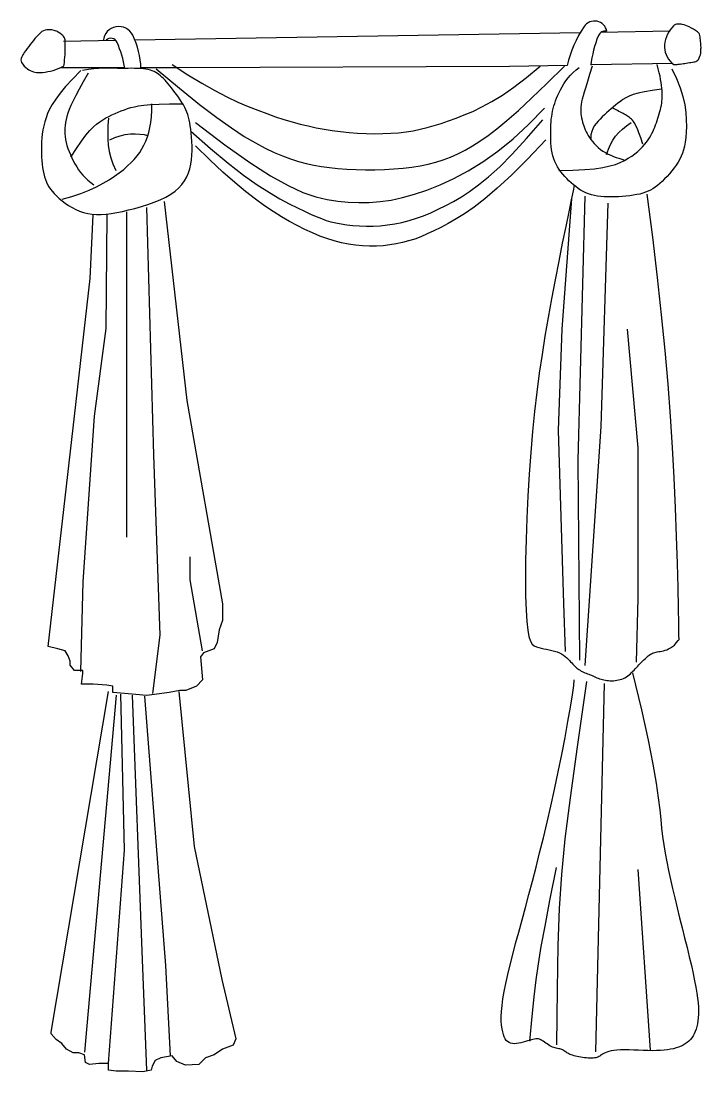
# Model space of a CAD drawing. Header units: inches. Extents: x 3.4 to 45.9, y 7.2 to 32.
# Drawn here: x 31.268 to 32.355, y 28.62 to 30.299 of the extents above; entities that cross this region are included whole.
import ezdxf

# ---------------------------------------------------------------- set-up
doc = ezdxf.new("R2010")
doc.units = ezdxf.units.IN
doc.header["$MEASUREMENT"] = 0
doc.layers.add('02', color=2, linetype='Continuous')
doc.layers.add('4', color=4, linetype='Continuous')

msp = doc.modelspace()

# ---------------------------------------------------------------- linework, layer by layer
at = {"layer": '02'}
for p, q in [((31.5094, 30.2293), (31.5343, 30.2132)), ((32.2866, 30.2226), (32.285, 30.2293)), ((31.3752, 30.2154), (31.3672, 30.2017)), ((31.3844, 30.2225), (31.3757, 30.2215)), ((31.3921, 30.2231), (31.3844, 30.2225)), ((31.399, 30.2235), (31.3921, 30.2231)), ((31.4053, 30.2236), (31.399, 30.2235)), ((31.4111, 30.2235), (31.4053, 30.2236)), ((31.4167, 30.2234), (31.4111, 30.2235)), ((31.4222, 30.2233), (31.4167, 30.2234)), ((31.4278, 30.2233), (31.4222, 30.2233)), ((31.4333, 30.2233), (31.4278, 30.2233)), ((31.4388, 30.2233), (31.4333, 30.2233)), ((31.4442, 30.2234), (31.4388, 30.2233)), ((31.4494, 30.2233), (31.4442, 30.2234)), ((31.4544, 30.2233), (31.4494, 30.2233)), ((31.4591, 30.2231), (31.4544, 30.2233)), ((31.4635, 30.2227), (31.4591, 30.2231)), ((31.4675, 30.2222), (31.4635, 30.2227)), ((31.4712, 30.2215), (31.4675, 30.2222)), ((31.4745, 30.2206), (31.4712, 30.2215)), ((31.4776, 30.2195), (31.4745, 30.2206)), ((31.4805, 30.2183), (31.4776, 30.2195)), ((31.4832, 30.2168), (31.4805, 30.2183)), ((31.4857, 30.2152), (31.4832, 30.2168)), ((31.484, 30.2223), (31.5211, 30.1914)), ((31.4882, 30.2134), (31.4857, 30.2152)), ((31.4907, 30.2115), (31.4882, 30.2134)), ((31.5343, 30.2132), (31.557, 30.1994)), ((32.0758, 30.2086), (32.0975, 30.2269)), ((32.1085, 30.199), (32.1368, 30.2269)), ((32.1424, 30.2081), (32.1462, 30.2126)), ((32.1462, 30.2126), (32.1504, 30.2169)), ((32.1504, 30.2169), (32.155, 30.221)), ((32.155, 30.221), (32.16, 30.2246)), ((32.1768, 30.2134), (32.1734, 30.2022)), ((32.1808, 30.2269), (32.1768, 30.2134)), ((32.2881, 30.2164), (32.2866, 30.2226)), ((32.2893, 30.2107), (32.2881, 30.2164)), ((31.3672, 30.2017), (31.3606, 30.1899)), ((31.4931, 30.2093), (31.4907, 30.2115)), ((31.4955, 30.207), (31.4931, 30.2093)), ((31.498, 30.2044), (31.4955, 30.207)), ((31.5004, 30.2017), (31.498, 30.2044)), ((31.503, 30.1988), (31.5004, 30.2017)), ((31.5056, 30.1956), (31.503, 30.1988)), ((31.5083, 30.1922), (31.5056, 30.1956)), ((31.557, 30.1994), (31.5778, 30.1877)), ((32.0558, 30.1933), (32.0758, 30.2086)), ((32.0841, 30.1755), (32.1085, 30.199)), ((32.1329, 30.1938), (32.1357, 30.1986)), ((32.1357, 30.1986), (32.1389, 30.2034)), ((32.1389, 30.2034), (32.1424, 30.2081)), ((32.1734, 30.2022), (32.1705, 30.193)), ((32.2903, 30.2054), (32.2893, 30.2107)), ((32.2912, 30.2005), (32.2903, 30.2054)), ((32.2918, 30.196), (32.2912, 30.2005)), ((32.2924, 30.1918), (32.2918, 30.196)), ((31.3553, 30.1798), (31.3509, 30.1712)), ((31.3606, 30.1899), (31.3553, 30.1798)), ((31.5111, 30.1887), (31.5083, 30.1922)), ((31.5139, 30.1849), (31.5111, 30.1887)), ((31.5168, 30.181), (31.5139, 30.1849)), ((31.5196, 30.1771), (31.5168, 30.181)), ((31.5211, 30.1914), (31.5532, 30.1657)), ((31.5778, 30.1877), (31.5969, 30.1778)), ((32.0204, 30.1701), (32.0374, 30.1806)), ((32.0374, 30.1806), (32.0558, 30.1933)), ((32.124, 30.1758), (32.1258, 30.1802)), ((32.1258, 30.1802), (32.1279, 30.1846)), ((32.1279, 30.1846), (32.1303, 30.1892)), ((32.1303, 30.1892), (32.1329, 30.1938)), ((32.1663, 30.1792), (32.1649, 30.1741)), ((32.1682, 30.1854), (32.1663, 30.1792)), ((32.1705, 30.193), (32.1682, 30.1854)), ((32.2398, 30.1789), (32.2345, 30.1763)), ((32.2464, 30.1814), (32.2398, 30.1789)), ((32.2545, 30.1838), (32.2464, 30.1814)), ((32.2645, 30.186), (32.2545, 30.1838)), ((32.2769, 30.1881), (32.2645, 30.186)), ((32.2919, 30.1899), (32.2769, 30.1881)), ((32.2927, 30.1878), (32.2924, 30.1918)), ((32.2929, 30.1841), (32.2927, 30.1878)), ((32.293, 30.1806), (32.2929, 30.1841)), ((32.293, 30.1772), (32.293, 30.1806)), ((31.3475, 30.1637), (31.3449, 30.1573)), ((31.3509, 30.1712), (31.3475, 30.1637)), ((31.4432, 30.1605), (31.449, 30.162)), ((31.449, 30.162), (31.4558, 30.1633)), ((31.4558, 30.1633), (31.4643, 30.1645)), ((31.4643, 30.1645), (31.475, 30.1655)), ((31.475, 30.1655), (31.4885, 30.1662)), ((31.4768, 30.156), (31.477, 30.1668)), ((31.4885, 30.1662), (31.5051, 30.1666)), ((31.5051, 30.1666), (31.5256, 30.1668)), ((31.5223, 30.173), (31.5196, 30.1771)), ((31.5249, 30.169), (31.5223, 30.173)), ((31.5273, 30.165), (31.5249, 30.169)), ((31.5295, 30.161), (31.5273, 30.165)), ((31.5532, 30.1657), (31.5807, 30.1448)), ((31.5969, 30.1778), (31.6145, 30.1695)), ((31.6145, 30.1695), (31.6309, 30.1624)), ((31.6309, 30.1624), (31.6462, 30.1563)), ((31.99, 30.1546), (32.0046, 30.1616)), ((32.0046, 30.1616), (32.0204, 30.1701)), ((32.0629, 30.1559), (32.0841, 30.1755)), ((32.1185, 30.159), (32.1196, 30.1632)), ((32.1196, 30.1632), (32.1209, 30.1674)), ((32.1209, 30.1674), (32.1223, 30.1716)), ((32.1223, 30.1716), (32.124, 30.1758)), ((32.1626, 30.1618), (32.1625, 30.158)), ((32.1631, 30.1656), (32.1626, 30.1618)), ((32.1638, 30.1696), (32.1631, 30.1656)), ((32.1649, 30.1741), (32.1638, 30.1696)), ((32.2147, 30.1617), (32.2111, 30.1585)), ((32.2183, 30.1647), (32.2147, 30.1617)), ((32.2221, 30.1677), (32.2183, 30.1647)), ((32.226, 30.1706), (32.2221, 30.1677)), ((32.23, 30.1735), (32.226, 30.1706)), ((32.2345, 30.1763), (32.23, 30.1735)), ((32.2908, 30.161), (32.2915, 30.1643)), ((32.2915, 30.1643), (32.292, 30.1675)), ((32.292, 30.1675), (32.2924, 30.1707)), ((32.2924, 30.1707), (32.2928, 30.1739)), ((32.2928, 30.1739), (32.293, 30.1772)), ((31.3412, 30.1463), (31.3399, 30.1414)), ((31.3428, 30.1516), (31.3412, 30.1463)), ((31.3449, 30.1573), (31.3428, 30.1516)), ((31.4034, 30.144), (31.4082, 30.1466)), ((31.4082, 30.1466), (31.4131, 30.1491)), ((31.4131, 30.1491), (31.4181, 30.1513)), ((31.4181, 30.1513), (31.423, 30.1534)), ((31.423, 30.1534), (31.428, 30.1553)), ((31.428, 30.1553), (31.433, 30.1572)), ((31.433, 30.1572), (31.438, 30.1589)), ((31.438, 30.1589), (31.4432, 30.1605)), ((31.4751, 30.137), (31.4762, 30.1461)), ((31.4762, 30.1461), (31.4768, 30.156)), ((31.5314, 30.1571), (31.5295, 30.161)), ((31.533, 30.1533), (31.5314, 30.1571)), ((31.5344, 30.1494), (31.533, 30.1533)), ((31.5356, 30.1453), (31.5344, 30.1494)), ((31.5367, 30.141), (31.5356, 30.1453)), ((31.5807, 30.1448), (31.6043, 30.128)), ((31.6462, 30.1563), (31.6607, 30.151)), ((31.6607, 30.151), (31.6746, 30.1461)), ((31.6746, 30.1461), (31.688, 30.1418)), ((31.9634, 30.1438), (31.9763, 30.1488)), ((31.9763, 30.1488), (31.99, 30.1546)), ((32.0446, 30.1398), (32.0629, 30.1559)), ((32.0793, 30.1338), (32.1044, 30.1598)), ((32.1155, 30.142), (32.1161, 30.1464)), ((32.1161, 30.1464), (32.1167, 30.1506)), ((32.1167, 30.1506), (32.1175, 30.1548)), ((32.1175, 30.1548), (32.1185, 30.159)), ((32.1625, 30.158), (32.1625, 30.1544)), ((32.1625, 30.1544), (32.1628, 30.1508)), ((32.1628, 30.1508), (32.1632, 30.1474)), ((32.1632, 30.1474), (32.1638, 30.144)), ((32.197, 30.1456), (32.1936, 30.1422)), ((32.2005, 30.1489), (32.197, 30.1456)), ((32.204, 30.1521), (32.2005, 30.1489)), ((32.2075, 30.1554), (32.204, 30.1521)), ((32.2111, 30.1585), (32.2075, 30.1554)), ((32.2151, 30.1589), (32.2132, 30.1598)), ((32.2171, 30.1579), (32.2151, 30.1589)), ((32.2192, 30.1568), (32.2171, 30.1579)), ((32.2214, 30.1557), (32.2192, 30.1568)), ((32.2237, 30.1546), (32.2214, 30.1557)), ((32.2259, 30.1534), (32.2237, 30.1546)), ((32.2281, 30.1523), (32.2259, 30.1534)), ((32.2302, 30.1512), (32.2281, 30.1523)), ((32.2322, 30.1501), (32.2302, 30.1512)), ((32.234, 30.1491), (32.2322, 30.1501)), ((32.2357, 30.148), (32.234, 30.1491)), ((32.2374, 30.147), (32.2357, 30.148)), ((32.239, 30.1459), (32.2374, 30.147)), ((32.2406, 30.1447), (32.239, 30.1459)), ((32.286, 30.1435), (32.2871, 30.1471)), ((32.2871, 30.1471), (32.2882, 30.1506)), ((32.2882, 30.1506), (32.2891, 30.1542)), ((32.2891, 30.1542), (32.29, 30.1576)), ((32.29, 30.1576), (32.2908, 30.161)), ((31.3382, 30.1321), (31.3377, 30.1276)), ((31.3389, 30.1367), (31.3382, 30.1321)), ((31.3399, 30.1414), (31.3389, 30.1367)), ((31.3776, 30.1238), (31.3834, 30.1297)), ((31.3834, 30.1297), (31.3886, 30.1343)), ((31.3886, 30.1343), (31.3936, 30.138)), ((31.3936, 30.138), (31.3985, 30.1411)), ((31.3985, 30.1411), (31.4034, 30.144)), ((31.4068, 30.1319), (31.4064, 30.1209)), ((31.4076, 30.1436), (31.4068, 30.1319)), ((31.4719, 30.1208), (31.4737, 30.1286)), ((31.4737, 30.1286), (31.4751, 30.137)), ((31.5376, 30.1364), (31.5367, 30.141)), ((31.5384, 30.1314), (31.5376, 30.1364)), ((31.5391, 30.1259), (31.5384, 30.1314)), ((31.5465, 30.1367), (31.5936, 30.101)), ((31.6043, 30.128), (31.6247, 30.1146)), ((31.688, 30.1418), (31.7011, 30.1378)), ((31.7011, 30.1378), (31.714, 30.1343)), ((31.714, 30.1343), (31.7267, 30.1312)), ((31.7267, 30.1312), (31.7394, 30.1284)), ((31.7394, 30.1284), (31.7522, 30.126)), ((31.9059, 30.1259), (31.917, 30.1286)), ((31.917, 30.1286), (31.9281, 30.1318)), ((31.9281, 30.1318), (31.9395, 30.1353)), ((31.9395, 30.1353), (31.9512, 30.1394)), ((31.9512, 30.1394), (31.9634, 30.1438)), ((32.0286, 30.1266), (32.0446, 30.1398)), ((32.0544, 30.1109), (32.0793, 30.1338)), ((32.076, 30.1112), (32.1021, 30.1413)), ((32.1151, 30.1376), (32.1155, 30.142)), ((32.1638, 30.144), (32.1646, 30.1407)), ((32.1646, 30.1407), (32.1654, 30.1375)), ((32.1654, 30.1375), (32.1663, 30.1343)), ((32.1663, 30.1343), (32.1673, 30.1312)), ((32.1673, 30.1312), (32.1684, 30.1282)), ((32.1684, 30.1282), (32.1697, 30.1251)), ((32.1843, 30.1312), (32.1819, 30.1269)), ((32.1871, 30.1351), (32.1843, 30.1312)), ((32.1902, 30.1387), (32.1871, 30.1351)), ((32.1936, 30.1422), (32.1902, 30.1387)), ((32.2294, 30.1261), (32.2359, 30.1315)), ((32.2359, 30.1315), (32.2433, 30.1367)), ((32.2421, 30.1434), (32.2406, 30.1447)), ((32.2437, 30.1419), (32.2421, 30.1434)), ((32.2453, 30.1403), (32.2437, 30.1419)), ((32.247, 30.1382), (32.2453, 30.1403)), ((32.2489, 30.1354), (32.247, 30.1382)), ((32.2509, 30.1317), (32.2489, 30.1354)), ((32.2532, 30.1268), (32.2509, 30.1317)), ((32.2796, 30.126), (32.281, 30.1294)), ((32.281, 30.1294), (32.2823, 30.1328)), ((32.2823, 30.1328), (32.2836, 30.1364)), ((32.2836, 30.1364), (32.2848, 30.1399)), ((32.2848, 30.1399), (32.286, 30.1435)), ((31.3377, 30.1276), (31.3376, 30.1232)), ((31.3376, 30.1232), (31.3377, 30.1187)), ((31.3377, 30.1187), (31.3382, 30.1143)), ((31.3382, 30.1143), (31.3389, 30.1097)), ((31.3643, 30.107), (31.3713, 30.1164)), ((31.3713, 30.1164), (31.3776, 30.1238)), ((31.4064, 30.1209), (31.4065, 30.1104)), ((31.4099, 30.1089), (31.4179, 30.1127)), ((31.4179, 30.1127), (31.4261, 30.1156)), ((31.4261, 30.1156), (31.4344, 30.1174)), ((31.4344, 30.1174), (31.4426, 30.1185)), ((31.4426, 30.1185), (31.4504, 30.1188)), ((31.4504, 30.1188), (31.4577, 30.1184)), ((31.4577, 30.1184), (31.4644, 30.1174)), ((31.4644, 30.1174), (31.4701, 30.1159)), ((31.4672, 30.107), (31.4697, 30.1137)), ((31.4697, 30.1137), (31.4719, 30.1208)), ((31.5398, 30.1198), (31.5391, 30.1259)), ((31.5395, 30.1228), (31.5708, 30.095)), ((31.5404, 30.1133), (31.5398, 30.1198)), ((31.5409, 30.1064), (31.5404, 30.1133)), ((31.6247, 30.1146), (31.6424, 30.1041)), ((31.7522, 30.126), (31.7653, 30.124)), ((31.7653, 30.124), (31.7786, 30.1223)), ((31.7786, 30.1223), (31.7921, 30.1209)), ((31.7921, 30.1209), (31.8057, 30.1199)), ((31.8057, 30.1199), (31.8193, 30.1192)), ((31.8193, 30.1192), (31.8328, 30.1189)), ((31.8328, 30.1189), (31.846, 30.119)), ((31.846, 30.119), (31.8589, 30.1196)), ((31.8589, 30.1196), (31.8714, 30.1205)), ((31.8714, 30.1205), (31.8833, 30.1219)), ((31.8833, 30.1219), (31.8947, 30.1237)), ((31.8947, 30.1237), (31.9059, 30.1259)), ((32.0015, 30.1069), (32.0144, 30.1158)), ((32.0144, 30.1158), (32.0286, 30.1266)), ((32.0532, 30.0864), (32.076, 30.1112)), ((32.1697, 30.1251), (32.1711, 30.1221)), ((32.1711, 30.1221), (32.1727, 30.119)), ((32.1727, 30.119), (32.1745, 30.1159)), ((32.1745, 30.1159), (32.1766, 30.1128)), ((32.1766, 30.1128), (32.1789, 30.1096)), ((32.1789, 30.117), (32.1785, 30.1112)), ((32.1801, 30.1222), (32.1789, 30.117)), ((32.1819, 30.1269), (32.1801, 30.1222)), ((32.214, 30.1084), (32.2184, 30.1147)), ((32.2184, 30.1147), (32.2235, 30.1206)), ((32.2235, 30.1206), (32.2294, 30.1261)), ((32.2557, 30.1204), (32.2532, 30.1268)), ((32.2586, 30.1122), (32.2557, 30.1204)), ((32.2618, 30.102), (32.2586, 30.1122)), ((32.2702, 30.109), (32.2725, 30.1125)), ((32.2725, 30.1125), (32.2746, 30.1159)), ((32.2746, 30.1159), (32.2764, 30.1193)), ((32.2764, 30.1193), (32.2781, 30.1227)), ((32.2781, 30.1227), (32.2796, 30.126)), ((31.3389, 30.1097), (31.3399, 30.105)), ((31.3399, 30.105), (31.3412, 30.1002)), ((31.3412, 30.1002), (31.3427, 30.0953)), ((31.3427, 30.0953), (31.3445, 30.0904)), ((31.3474, 30.0812), (31.3563, 30.0954)), ((31.3563, 30.0954), (31.3643, 30.107)), ((31.4065, 30.1104), (31.4073, 30.1003)), ((31.4073, 30.1003), (31.4088, 30.0904)), ((31.4575, 30.0889), (31.4611, 30.0946)), ((31.4611, 30.0946), (31.4643, 30.1006)), ((31.4643, 30.1006), (31.4672, 30.107)), ((31.5708, 30.095), (31.5987, 30.0718)), ((31.5936, 30.101), (31.6334, 30.0729)), ((31.6424, 30.1041), (31.6581, 30.0958)), ((31.6581, 30.0958), (31.6725, 30.0891)), ((31.9777, 30.0926), (31.9894, 30.0993)), ((31.9894, 30.0993), (32.0015, 30.1069)), ((32.0299, 30.0911), (32.0544, 30.1109)), ((32.1789, 30.1096), (32.1814, 30.1063)), ((32.1814, 30.1063), (32.1842, 30.1031)), ((32.1842, 30.1031), (32.1873, 30.0999)), ((32.1873, 30.0999), (32.1906, 30.0969)), ((32.1906, 30.0969), (32.1942, 30.0939)), ((32.2068, 30.0941), (32.2101, 30.1016)), ((32.2101, 30.1016), (32.214, 30.1084)), ((32.2537, 30.0905), (32.2578, 30.0943)), ((32.2578, 30.0943), (32.2614, 30.0981)), ((32.2614, 30.0981), (32.2647, 30.1018)), ((32.2647, 30.1018), (32.2676, 30.1055)), ((32.2676, 30.1055), (32.2702, 30.109)), ((31.3445, 30.0904), (31.3466, 30.0854)), ((31.3466, 30.0854), (31.3488, 30.0805)), ((31.3488, 30.0805), (31.3513, 30.0756)), ((31.4088, 30.0904), (31.4111, 30.0805)), ((31.4111, 30.0805), (31.4146, 30.0706)), ((31.4439, 30.0726), (31.4489, 30.0779)), ((31.4489, 30.0779), (31.4535, 30.0833)), ((31.4535, 30.0833), (31.4575, 30.0889)), ((31.6725, 30.0891), (31.6859, 30.0834)), ((31.6859, 30.0834), (31.6988, 30.0786)), ((31.6988, 30.0786), (31.7113, 30.0746)), ((31.9429, 30.0771), (31.9546, 30.0816)), ((31.9546, 30.0816), (31.9661, 30.0867)), ((31.9661, 30.0867), (31.9777, 30.0926)), ((32.0059, 30.074), (32.0299, 30.0911)), ((32.033, 30.0662), (32.0532, 30.0864)), ((32.1942, 30.0939), (32.198, 30.0912)), ((32.198, 30.0912), (32.202, 30.0887)), ((32.202, 30.0887), (32.2063, 30.0864)), ((32.204, 30.0858), (32.2068, 30.0941)), ((32.2063, 30.0864), (32.2108, 30.0844)), ((32.2108, 30.0844), (32.2151, 30.0827)), ((32.2151, 30.0827), (32.2194, 30.0811)), ((32.2194, 30.0811), (32.2233, 30.0797)), ((32.2233, 30.0797), (32.2267, 30.0785)), ((32.2267, 30.0785), (32.2296, 30.0775)), ((32.2325, 30.0762), (32.2386, 30.0796)), ((32.2386, 30.0796), (32.2441, 30.0831)), ((32.2441, 30.0831), (32.2492, 30.0868)), ((32.2492, 30.0868), (32.2537, 30.0905)), ((31.3513, 30.0756), (31.3539, 30.0708)), ((31.3539, 30.0708), (31.3568, 30.066)), ((31.3568, 30.066), (31.3598, 30.0614)), ((31.3598, 30.0614), (31.3631, 30.057)), ((31.4146, 30.0706), (31.4191, 30.0603)), ((31.4249, 30.0565), (31.4319, 30.0619)), ((31.4319, 30.0619), (31.4382, 30.0673)), ((31.4382, 30.0673), (31.4439, 30.0726)), ((31.5987, 30.0718), (31.6235, 30.0527)), ((31.6334, 30.0729), (31.6667, 30.0516)), ((31.7113, 30.0746), (31.7236, 30.0713)), ((31.7236, 30.0713), (31.7358, 30.0686)), ((31.7358, 30.0686), (31.7483, 30.0664)), ((31.7483, 30.0664), (31.7611, 30.0647)), ((31.7611, 30.0647), (31.7745, 30.0634)), ((31.7745, 30.0634), (31.7886, 30.0624)), ((31.7886, 30.0624), (31.8033, 30.0617)), ((31.8033, 30.0617), (31.8183, 30.0614)), ((31.8183, 30.0614), (31.8335, 30.0614)), ((31.8335, 30.0614), (31.8488, 30.0617)), ((31.8488, 30.0617), (31.8638, 30.0625)), ((31.8638, 30.0625), (31.8785, 30.0637)), ((31.8785, 30.0637), (31.8926, 30.0654)), ((31.8926, 30.0654), (31.906, 30.0675)), ((31.906, 30.0675), (31.9187, 30.0701)), ((31.9187, 30.0701), (31.931, 30.0733)), ((31.931, 30.0733), (31.9429, 30.0771)), ((31.9824, 30.0595), (32.0059, 30.074)), ((32.0152, 30.05), (32.033, 30.0662)), ((32.15, 30.0607), (32.1689, 30.0616)), ((32.1689, 30.0616), (32.1848, 30.063)), ((32.1848, 30.063), (32.198, 30.0649)), ((32.198, 30.0649), (32.2089, 30.0673)), ((32.2089, 30.0673), (32.2181, 30.0699)), ((32.2181, 30.0699), (32.2258, 30.0729)), ((32.2258, 30.0729), (32.2325, 30.0762)), ((32.2296, 30.0775), (32.2318, 30.0765)), ((31.3631, 30.057), (31.3667, 30.0527)), ((31.3667, 30.0527), (31.3706, 30.0485)), ((31.3706, 30.0485), (31.3748, 30.0446)), ((31.3748, 30.0446), (31.3794, 30.0408)), ((31.3989, 30.0397), (31.4085, 30.0453)), ((31.4085, 30.0453), (31.4172, 30.0509)), ((31.4172, 30.0509), (31.4249, 30.0565)), ((31.6235, 30.0527), (31.6454, 30.0373)), ((31.6667, 30.0516), (31.6947, 30.0359)), ((31.9377, 30.0371), (31.9596, 30.0473)), ((31.9596, 30.0473), (31.9824, 30.0595)), ((31.9993, 30.037), (32.0152, 30.05)), ((31.3636, 30.0235), (31.3766, 30.0287)), ((31.3766, 30.0287), (31.3883, 30.0341)), ((31.3794, 30.0408), (31.3844, 30.0372)), ((31.3883, 30.0341), (31.3989, 30.0397)), ((31.6454, 30.0373), (31.6648, 30.0248)), ((31.6947, 30.0359), (31.7184, 30.0251)), ((31.8967, 30.022), (31.9167, 30.0287)), ((31.9167, 30.0287), (31.9377, 30.0371)), ((31.985, 30.0265), (31.9993, 30.037)), ((32.1665, 30.0265), (32.1624, 30.0288)), ((31.3335, 30.0141), (31.3492, 30.0186)), ((31.3492, 30.0186), (31.3636, 30.0235)), ((31.4806, 30.0093), (31.4902, 30.0133)), ((31.6648, 30.0248), (31.6817, 30.0149)), ((31.6817, 30.0149), (31.6966, 30.007)), ((31.7184, 30.0251), (31.7389, 30.0179)), ((31.7389, 30.0179), (31.7571, 30.0136)), ((31.7571, 30.0136), (31.7741, 30.011)), ((31.7741, 30.011), (31.7909, 30.0094)), ((31.8417, 30.0103), (31.8594, 30.0129)), ((31.8594, 30.0129), (31.8777, 30.0167)), ((31.8777, 30.0167), (31.8967, 30.022)), ((31.9469, 30.0042), (31.9591, 30.0108)), ((31.9591, 30.0108), (31.9717, 30.018)), ((31.9717, 30.018), (31.985, 30.0265)), ((32.1477, 30.015), (32.1322, 29.8068)), ((32.169, 30.0191), (32.1577, 29.5973)), ((32.1708, 30.0245), (32.1665, 30.0265)), ((32.1752, 30.0228), (32.1708, 30.0245)), ((32.1798, 30.0213), (32.1752, 30.0228)), ((32.1845, 30.0202), (32.1798, 30.0213)), ((32.1894, 30.0193), (32.1845, 30.0202)), ((32.1945, 30.0187), (32.1894, 30.0193)), ((32.1998, 30.0182), (32.1945, 30.0187)), ((32.2052, 30.018), (32.1998, 30.0182)), ((32.2109, 30.0179), (32.2052, 30.018)), ((32.2168, 30.018), (32.2109, 30.0179)), ((32.2228, 30.0182), (32.2168, 30.018)), ((32.2289, 30.0186), (32.2228, 30.0182)), ((32.2349, 30.0191), (32.2289, 30.0186)), ((32.2409, 30.0197), (32.2349, 30.0191)), ((32.2466, 30.0205), (32.2409, 30.0197)), ((32.2521, 30.0215), (32.2466, 30.0205)), ((31.4207, 29.9929), (31.4299, 29.9948)), ((31.4299, 29.9948), (31.4397, 29.997)), ((31.4364, 29.9941), (31.4364, 29.4743)), ((31.4397, 29.997), (31.4499, 29.9995)), ((31.4499, 29.9995), (31.4603, 30.0025)), ((31.4603, 30.0025), (31.4706, 30.0057)), ((31.4681, 30.0007), (31.4797, 29.6059)), ((31.4706, 30.0057), (31.4806, 30.0093)), ((31.6966, 30.007), (31.7095, 30.0006)), ((31.7095, 30.0006), (31.7208, 29.9951)), ((31.7208, 29.9951), (31.7308, 29.9904)), ((31.7909, 30.0094), (31.8076, 30.0087)), ((31.8076, 30.0087), (31.8245, 30.0089)), ((31.8245, 30.0089), (31.8417, 30.0103)), ((31.9231, 29.9927), (31.9349, 29.9982)), ((31.9349, 29.9982), (31.9469, 30.0042)), ((32.2058, 30.0078), (32.1945, 29.6511)), ((31.3884, 29.9898), (31.3958, 29.9899)), ((31.3958, 29.9899), (31.4037, 29.9905)), ((31.4047, 29.9891), (31.4031, 29.8075)), ((31.4037, 29.9905), (31.4119, 29.9915)), ((31.4119, 29.9915), (31.4207, 29.9929)), ((31.7308, 29.9904), (31.7397, 29.9865)), ((31.7397, 29.9865), (31.7479, 29.9832)), ((31.7479, 29.9832), (31.7557, 29.9804)), ((31.7557, 29.9804), (31.7633, 29.9782)), ((31.7633, 29.9782), (31.7712, 29.9763)), ((31.8652, 29.9747), (31.8767, 29.9771)), ((31.8767, 29.9771), (31.8883, 29.9801)), ((31.8883, 29.9801), (31.8998, 29.9837)), ((31.8998, 29.9837), (31.9114, 29.9879)), ((31.9114, 29.9879), (31.9231, 29.9927)), ((31.7712, 29.9763), (31.7795, 29.9747)), ((31.7795, 29.9747), (31.7886, 29.9734)), ((31.7886, 29.9734), (31.7983, 29.9723)), ((31.7983, 29.9723), (31.8087, 29.9716)), ((31.8087, 29.9716), (31.8195, 29.9713)), ((31.8195, 29.9713), (31.8306, 29.9713)), ((31.8306, 29.9713), (31.842, 29.9719)), ((31.842, 29.9719), (31.8536, 29.973)), ((31.8536, 29.973), (31.8652, 29.9747)), ((31.4031, 29.8075), (31.3847, 29.6675)), ((32.1322, 29.8068), (32.1265, 29.6454)), ((32.237, 29.8068), (32.254, 29.6171)), ((31.3847, 29.6675), (31.3664, 29.4027)), ((32.1265, 29.6454), (32.135, 29.368)), ((32.1945, 29.6511), (32.169, 29.2689)), ((32.254, 29.6171), (32.254, 29.3765)), ((31.4797, 29.6059), (31.4897, 29.3177)), ((32.1577, 29.5973), (32.1605, 29.2774)), ((31.3664, 29.4027), (31.3631, 29.2594)), ((32.254, 29.3765), (32.2511, 29.2746)), ((32.135, 29.368), (32.1378, 29.2916)), ((31.4897, 29.3177), (31.4781, 29.2244)), ((32.1614, 29.2614), (32.1633, 29.2603)), ((32.1633, 29.2603), (32.1651, 29.2594)), ((32.1651, 29.2594), (32.1671, 29.2585)), ((32.1671, 29.2585), (32.1691, 29.2576)), ((32.1691, 29.2576), (32.1712, 29.2568)), ((32.1712, 29.2568), (32.1733, 29.256)), ((32.1733, 29.256), (32.1754, 29.2551)), ((32.1754, 29.2551), (32.1775, 29.2543)), ((32.1718, 29.2434), (32.1569, 29.1392)), ((32.1775, 29.2543), (32.1796, 29.2534)), ((32.1796, 29.2534), (32.1818, 29.2524)), ((32.1818, 29.2524), (32.1839, 29.2515)), ((32.1839, 29.2515), (32.1861, 29.2506)), ((32.2002, 29.2406), (32.186, 28.6517)), ((32.1861, 29.2506), (32.1882, 29.2496)), ((32.1882, 29.2496), (32.1904, 29.2488)), ((32.1904, 29.2488), (32.1927, 29.248)), ((32.1927, 29.248), (32.195, 29.2472)), ((32.195, 29.2472), (32.1973, 29.2465)), ((32.1973, 29.2465), (32.1997, 29.246)), ((32.1997, 29.246), (32.2021, 29.2455)), ((32.2021, 29.2455), (32.2045, 29.2451)), ((32.2045, 29.2451), (32.207, 29.2449)), ((32.207, 29.2449), (32.2096, 29.2447)), ((32.2096, 29.2447), (32.2122, 29.2447)), ((32.2122, 29.2447), (32.2148, 29.2448)), ((32.2148, 29.2448), (32.2175, 29.2451)), ((32.2175, 29.2451), (32.2202, 29.2455)), ((32.2202, 29.2455), (32.2229, 29.246)), ((32.2229, 29.246), (32.2255, 29.2467)), ((32.2255, 29.2467), (32.2282, 29.2475)), ((32.2282, 29.2475), (32.2307, 29.2485)), ((32.2307, 29.2485), (32.2332, 29.2496)), ((32.2332, 29.2496), (32.2356, 29.251)), ((31.4197, 29.2217), (31.3695, 28.6515)), ((31.4331, 29.2244), (31.4147, 29.2261)), ((31.4334, 28.9739), (31.4273, 29.2233)), ((31.4514, 29.2227), (31.4331, 29.2244)), ((31.4456, 29.2217), (31.4608, 28.8127)), ((31.4681, 29.2211), (31.4514, 29.2227)), ((31.4814, 29.2227), (31.4681, 29.2211)), ((31.5047, 29.2261), (31.4814, 29.2227)), ((31.4653, 29.2202), (31.4988, 28.7899)), ((32.1569, 29.1392), (32.1456, 29.0576)), ((32.1456, 29.0576), (32.1374, 28.9919)), ((32.1374, 28.9919), (32.1318, 28.9352)), ((31.4075, 28.6333), (31.4334, 28.9739)), ((32.1134, 28.8936), (32.1237, 28.9462)), ((32.254, 28.9433), (32.2738, 28.6546)), ((32.1318, 28.9352), (32.1282, 28.8808)), ((32.1055, 28.8526), (32.1134, 28.8936)), ((32.1282, 28.8808), (32.126, 28.8218)), ((32.0995, 28.8201), (32.1055, 28.8526)), ((32.095, 28.7926), (32.0995, 28.8201)), ((32.126, 28.8218), (32.1247, 28.7515)), ((31.4608, 28.8127), (31.4684, 28.6226)), ((31.4988, 28.7899), (31.5064, 28.6454)), ((32.0914, 28.767), (32.095, 28.7926)), ((32.0882, 28.7399), (32.0914, 28.767)), ((32.1247, 28.7515), (32.1237, 28.6631)), ((32.085, 28.7083), (32.0882, 28.7399)), ((32.0812, 28.6687), (32.085, 28.7083))]:
    msp.add_line(p, q, dxfattribs=at)
at = {"layer": '4'}
for p, q in [((32.1617, 30.2801), (31.4498, 30.2682)), ((32.3058, 30.2825), (32.1944, 30.2806)), ((31.4194, 30.2677), (31.3358, 30.2663)), ((32.1788, 30.2292), (32.3105, 30.2316)), ((31.3312, 30.2246), (31.4336, 30.2246)), ((31.3636, 30.22), (31.3501, 30.2062)), ((31.3757, 30.2215), (31.3659, 30.22)), ((31.4594, 30.2246), (31.5164, 30.2246)), ((31.5164, 30.2246), (32.0489, 30.2269)), ((32.0489, 30.2269), (32.1409, 30.2286)), ((32.3082, 30.2223), (32.3158, 30.207)), ((31.3501, 30.2062), (31.3391, 30.1941)), ((32.3158, 30.207), (32.3217, 30.1923)), ((31.3302, 30.1835), (31.3232, 30.1741)), ((31.3391, 30.1941), (31.3302, 30.1835)), ((32.3217, 30.1923), (32.3259, 30.1782)), ((31.3177, 30.1658), (31.3135, 30.1582)), ((31.3232, 30.1741), (31.3177, 30.1658)), ((32.3259, 30.1782), (32.3288, 30.165)), ((32.3288, 30.165), (32.3305, 30.1526)), ((31.3103, 30.1511), (31.3078, 30.1444)), ((31.3135, 30.1582), (31.3103, 30.1511)), ((32.3305, 30.1526), (32.3313, 30.1411)), ((31.3041, 30.1313), (31.3028, 30.1248)), ((31.3058, 30.1378), (31.3041, 30.1313)), ((31.3078, 30.1444), (31.3058, 30.1378)), ((32.1145, 30.1238), (32.1146, 30.1285)), ((32.1146, 30.1285), (32.1148, 30.1331)), ((32.1148, 30.1331), (32.1151, 30.1376)), ((32.3315, 30.1305), (32.3311, 30.1211)), ((32.3313, 30.1411), (32.3315, 30.1305)), ((31.3011, 30.1121), (31.3006, 30.1058)), ((31.3018, 30.1184), (31.3011, 30.1121)), ((31.3028, 30.1248), (31.3018, 30.1184)), ((32.1145, 30.119), (32.1145, 30.1238)), ((32.1145, 30.114), (32.1145, 30.119)), ((32.1146, 30.1089), (32.1145, 30.114)), ((32.3305, 30.1127), (32.3296, 30.1054)), ((32.3311, 30.1211), (32.3305, 30.1127)), ((31.3004, 30.0996), (31.3003, 30.0935)), ((31.3006, 30.1058), (31.3004, 30.0996)), ((31.5412, 30.0992), (31.5409, 30.1064)), ((31.5412, 30.0919), (31.5412, 30.0992)), ((31.5696, 30.0771), (31.5465, 30.0997)), ((32.1067, 30.1089), (32.0774, 30.078)), ((32.1149, 30.1038), (32.1146, 30.1089)), ((32.1154, 30.0986), (32.1149, 30.1038)), ((32.116, 30.0935), (32.1154, 30.0986)), ((32.3285, 30.0988), (32.327, 30.093)), ((32.3296, 30.1054), (32.3285, 30.0988)), ((31.3003, 30.0935), (31.3004, 30.0875)), ((31.3004, 30.0875), (31.3006, 30.0815)), ((31.3006, 30.0815), (31.301, 30.0758)), ((31.5402, 30.0772), (31.5409, 30.0845)), ((31.5409, 30.0845), (31.5412, 30.0919)), ((32.0774, 30.078), (32.0517, 30.0525)), ((32.1169, 30.0885), (32.116, 30.0935)), ((32.118, 30.0836), (32.1169, 30.0885)), ((32.1195, 30.0789), (32.118, 30.0836)), ((32.1212, 30.0743), (32.1195, 30.0789)), ((32.3209, 30.0781), (32.3182, 30.0735)), ((32.3233, 30.0828), (32.3209, 30.0781)), ((32.3253, 30.0877), (32.3233, 30.0828)), ((32.327, 30.093), (32.3253, 30.0877)), ((31.301, 30.0758), (31.3015, 30.0701)), ((31.3015, 30.0701), (31.3022, 30.0647)), ((31.3022, 30.0647), (31.3031, 30.0595)), ((31.5355, 30.0563), (31.5376, 30.063)), ((31.5376, 30.063), (31.5391, 30.07)), ((31.5391, 30.07), (31.5402, 30.0772)), ((31.5905, 30.0576), (31.5696, 30.0771)), ((32.1233, 30.07), (32.1212, 30.0743)), ((32.1256, 30.0659), (32.1233, 30.07)), ((32.1281, 30.0619), (32.1256, 30.0659)), ((32.1309, 30.058), (32.1281, 30.0619)), ((32.3118, 30.0641), (32.3082, 30.0595)), ((32.3151, 30.0688), (32.3118, 30.0641)), ((32.3182, 30.0735), (32.3151, 30.0688)), ((31.3031, 30.0595), (31.3041, 30.0546)), ((31.3041, 30.0546), (31.3053, 30.0499)), ((31.3053, 30.0499), (31.3067, 30.0456)), ((31.3067, 30.0456), (31.3083, 30.0415)), ((31.5293, 30.0438), (31.5328, 30.0499)), ((31.5328, 30.0499), (31.5355, 30.0563)), ((31.6094, 30.0408), (31.5905, 30.0576)), ((32.0517, 30.0525), (32.0292, 30.0317)), ((32.1276, 30.0603), (32.15, 30.0607)), ((32.1339, 30.0543), (32.1309, 30.058)), ((32.137, 30.0507), (32.1339, 30.0543)), ((32.1403, 30.0472), (32.137, 30.0507)), ((32.1437, 30.0438), (32.1403, 30.0472)), ((32.2966, 30.0465), (32.2927, 30.0426)), ((32.3005, 30.0506), (32.2966, 30.0465)), ((32.3044, 30.055), (32.3005, 30.0506)), ((32.3082, 30.0595), (32.3044, 30.055)), ((31.3083, 30.0415), (31.3102, 30.0377)), ((31.3102, 30.0377), (31.3124, 30.034)), ((31.3124, 30.034), (31.3148, 30.0304)), ((31.3148, 30.0304), (31.3177, 30.0268)), ((31.5141, 30.0271), (31.5201, 30.0323)), ((31.5201, 30.0323), (31.5251, 30.0379)), ((31.5251, 30.0379), (31.5293, 30.0438)), ((31.6266, 30.0265), (31.6094, 30.0408)), ((32.0292, 30.0317), (32.0095, 30.015)), ((32.1472, 30.0405), (32.1437, 30.0438)), ((32.1508, 30.0373), (32.1472, 30.0405)), ((32.1504, 30.0276), (32.1473, 30.0132)), ((32.1522, 30.0362), (32.1504, 30.0276)), ((32.1545, 30.0343), (32.1508, 30.0373)), ((32.1584, 30.0314), (32.1545, 30.0343)), ((32.1624, 30.0288), (32.1584, 30.0314)), ((32.2742, 30.0287), (32.2703, 30.0268)), ((32.2779, 30.0308), (32.2742, 30.0287)), ((32.2815, 30.0332), (32.2779, 30.0308)), ((32.2852, 30.036), (32.2815, 30.0332)), ((32.2889, 30.0391), (32.2852, 30.036)), ((32.2927, 30.0426), (32.2889, 30.0391)), ((31.3177, 30.0268), (31.3209, 30.0232)), ((31.3209, 30.0232), (31.3246, 30.0195)), ((31.3246, 30.0195), (31.3287, 30.0156)), ((31.3287, 30.0156), (31.3333, 30.0118)), ((31.3333, 30.0118), (31.3383, 30.008)), ((31.4902, 30.0133), (31.4991, 30.0176)), ((31.4964, 30.0107), (31.5331, 29.6925)), ((31.4991, 30.0176), (31.5071, 30.0222)), ((31.5071, 30.0222), (31.5141, 30.0271)), ((31.6424, 30.0142), (31.6266, 30.0265)), ((31.6571, 30.0037), (31.6424, 30.0142)), ((32.0095, 30.015), (31.9922, 30.0017)), ((32.1473, 30.0132), (32.1433, 29.9939)), ((32.2572, 30.0225), (32.2521, 30.0215)), ((32.2619, 30.0238), (32.2572, 30.0225)), ((32.2663, 30.0252), (32.2619, 30.0238)), ((32.2703, 30.0268), (32.2663, 30.0252)), ((32.2681, 30.022), (32.2771, 29.9533)), ((31.3383, 30.008), (31.3436, 30.0043)), ((31.3436, 30.0043), (31.3493, 30.0008)), ((31.3493, 30.0008), (31.3552, 29.9977)), ((31.3552, 29.9977), (31.3614, 29.995)), ((31.3614, 29.995), (31.3678, 29.9929)), ((31.6709, 29.9945), (31.6571, 30.0037)), ((31.684, 29.9863), (31.6709, 29.9945)), ((31.9922, 30.0017), (31.9769, 29.9911)), ((32.1433, 29.9939), (32.1385, 29.9705)), ((31.3678, 29.9929), (31.3744, 29.9913)), ((31.3744, 29.9913), (31.3813, 29.9903)), ((31.3781, 29.8874), (31.3831, 29.9891)), ((31.3813, 29.9903), (31.3884, 29.9898)), ((31.6968, 29.9788), (31.684, 29.9863)), ((31.7093, 29.972), (31.6968, 29.9788)), ((31.9632, 29.9826), (31.9507, 29.9755)), ((31.9769, 29.9911), (31.9632, 29.9826)), ((31.7215, 29.9658), (31.7093, 29.972)), ((31.7335, 29.9603), (31.7215, 29.9658)), ((31.7453, 29.9554), (31.7335, 29.9603)), ((31.9279, 29.9636), (31.9173, 29.9587)), ((31.9389, 29.9692), (31.9279, 29.9636)), ((31.9507, 29.9755), (31.9389, 29.9692)), ((32.1385, 29.9705), (32.1331, 29.9441)), ((31.7569, 29.9512), (31.7453, 29.9554)), ((31.7685, 29.9476), (31.7569, 29.9512)), ((31.7799, 29.9446), (31.7685, 29.9476)), ((31.7913, 29.9424), (31.7799, 29.9446)), ((31.8775, 29.9448), (31.8675, 29.9427)), ((31.8874, 29.9475), (31.8775, 29.9448)), ((31.8972, 29.9506), (31.8874, 29.9475)), ((31.9071, 29.9543), (31.8972, 29.9506)), ((31.9173, 29.9587), (31.9071, 29.9543)), ((32.1331, 29.9441), (32.1274, 29.9154)), ((32.2771, 29.9533), (32.2847, 29.8893)), ((31.8027, 29.9407), (31.7913, 29.9424)), ((31.8139, 29.9397), (31.8027, 29.9407)), ((31.825, 29.9392), (31.8139, 29.9397)), ((31.836, 29.9393), (31.825, 29.9392)), ((31.8467, 29.9399), (31.836, 29.9393)), ((31.8572, 29.9411), (31.8467, 29.9399)), ((31.8675, 29.9427), (31.8572, 29.9411)), ((32.1274, 29.9154), (32.1216, 29.8855)), ((31.3531, 29.6675), (31.3781, 29.8874)), ((32.1216, 29.8855), (32.1159, 29.8552)), ((32.2847, 29.8893), (32.2913, 29.8293)), ((32.1159, 29.8552), (32.1105, 29.8252)), ((32.2913, 29.8293), (32.2969, 29.7727)), ((32.1105, 29.8252), (32.1054, 29.7956)), ((32.1054, 29.7956), (32.1007, 29.766)), ((32.1007, 29.766), (32.0963, 29.7362)), ((32.2969, 29.7727), (32.3016, 29.7189)), ((32.0963, 29.7362), (32.0923, 29.7059)), ((32.3016, 29.7189), (32.3055, 29.6674)), ((31.5331, 29.6925), (31.5897, 29.3677)), ((32.0923, 29.7059), (32.0887, 29.6749)), ((32.0887, 29.6749), (32.0855, 29.6428)), ((31.3114, 29.2994), (31.3531, 29.6675)), ((32.3055, 29.6674), (32.3087, 29.6177)), ((32.0855, 29.6428), (32.0826, 29.6096)), ((32.0826, 29.6096), (32.0802, 29.575)), ((32.3087, 29.6177), (32.3113, 29.569)), ((32.0802, 29.575), (32.0781, 29.5397)), ((32.3113, 29.569), (32.3135, 29.5212)), ((32.0781, 29.5397), (32.0765, 29.5045)), ((32.3135, 29.5212), (32.3152, 29.4752)), ((32.0765, 29.5045), (32.0753, 29.4702)), ((32.3152, 29.4752), (32.3166, 29.4323)), ((32.0753, 29.4702), (32.0745, 29.4375)), ((31.5381, 29.406), (31.5381, 29.4426)), ((32.0745, 29.4375), (32.0742, 29.4073)), ((32.3166, 29.4323), (32.3176, 29.3939)), ((31.5581, 29.2927), (31.5381, 29.406)), ((32.0742, 29.4073), (32.0744, 29.3804)), ((32.3176, 29.3939), (32.3184, 29.3612)), ((32.0744, 29.3804), (32.0751, 29.3576)), ((31.5897, 29.3677), (31.5897, 29.341)), ((32.0751, 29.3576), (32.0762, 29.3394)), ((32.3184, 29.3612), (32.3188, 29.3355)), ((31.5897, 29.341), (31.5847, 29.326)), ((32.0762, 29.3394), (32.0778, 29.3255)), ((31.5847, 29.326), (31.5814, 29.306)), ((32.0778, 29.3255), (32.0798, 29.3152)), ((32.3188, 29.3355), (32.3191, 29.3181)), ((31.5814, 29.306), (31.5764, 29.296)), ((32.0798, 29.3152), (32.0822, 29.308)), ((32.0822, 29.308), (32.085, 29.3033)), ((32.3122, 29.3018), (32.3153, 29.3051)), ((32.3153, 29.3051), (32.3184, 29.3091)), ((32.3184, 29.3091), (32.3192, 29.3103)), ((32.3191, 29.3181), (32.3192, 29.3103)), ((31.3264, 29.296), (31.3114, 29.2994)), ((31.3381, 29.2927), (31.3264, 29.296)), ((31.3431, 29.2844), (31.3381, 29.2927)), ((31.5597, 29.2894), (31.5547, 29.2827)), ((31.5764, 29.296), (31.5597, 29.2894)), ((32.085, 29.3033), (32.0881, 29.3004)), ((32.0881, 29.3004), (32.0916, 29.2987)), ((32.0916, 29.2987), (32.0954, 29.2977)), ((32.0954, 29.2977), (32.0994, 29.2968)), ((32.0994, 29.2968), (32.1036, 29.296)), ((32.1036, 29.296), (32.1079, 29.2951)), ((32.1079, 29.2951), (32.1122, 29.2942)), ((32.1122, 29.2942), (32.1165, 29.2931)), ((32.1165, 29.2931), (32.1207, 29.292)), ((32.1207, 29.292), (32.1247, 29.2907)), ((32.1247, 29.2907), (32.1284, 29.2892)), ((32.1284, 29.2892), (32.1318, 29.2875)), ((32.2755, 29.288), (32.2772, 29.2888)), ((32.2772, 29.2888), (32.279, 29.2895)), ((32.279, 29.2895), (32.2809, 29.2901)), ((32.2809, 29.2901), (32.2829, 29.2906)), ((32.2829, 29.2906), (32.285, 29.291)), ((32.285, 29.291), (32.2873, 29.2914)), ((32.2873, 29.2914), (32.2897, 29.2917)), ((32.2897, 29.2917), (32.2922, 29.2922)), ((32.2922, 29.2922), (32.2948, 29.2927)), ((32.2948, 29.2927), (32.2975, 29.2934)), ((32.2975, 29.2934), (32.3002, 29.2944)), ((32.3002, 29.2944), (32.3031, 29.2956)), ((32.3031, 29.2956), (32.3061, 29.2972)), ((32.3061, 29.2972), (32.3091, 29.2992)), ((32.3091, 29.2992), (32.3122, 29.3018)), ((31.3464, 29.2761), (31.3431, 29.2844)), ((31.3464, 29.2694), (31.3464, 29.2761)), ((31.5547, 29.2827), (31.5581, 29.2461)), ((32.1318, 29.2875), (32.1348, 29.2856)), ((32.1348, 29.2856), (32.1376, 29.2836)), ((32.1376, 29.2836), (32.1401, 29.2815)), ((32.1401, 29.2815), (32.1424, 29.2794)), ((32.1424, 29.2794), (32.1445, 29.2773)), ((32.1445, 29.2773), (32.1464, 29.2752)), ((32.1464, 29.2752), (32.1482, 29.2732)), ((32.1482, 29.2732), (32.15, 29.2713)), ((32.2556, 29.2703), (32.2576, 29.2724)), ((32.2576, 29.2724), (32.2596, 29.2744)), ((32.2596, 29.2744), (32.2616, 29.2763)), ((32.2616, 29.2763), (32.2635, 29.2782)), ((32.2635, 29.2782), (32.2654, 29.28)), ((32.2654, 29.28), (32.2672, 29.2816)), ((32.2672, 29.2816), (32.2689, 29.2832)), ((32.2689, 29.2832), (32.2706, 29.2846)), ((32.2706, 29.2846), (32.2722, 29.2858)), ((32.2722, 29.2858), (32.2739, 29.287)), ((32.2739, 29.287), (32.2755, 29.288)), ((31.3531, 29.2611), (31.3464, 29.2694)), ((31.3664, 29.2611), (31.3531, 29.2611)), ((31.3647, 29.2394), (31.3664, 29.2561)), ((31.3664, 29.2561), (31.3664, 29.2611)), ((32.15, 29.2713), (32.1516, 29.2695)), ((32.1516, 29.2695), (32.1532, 29.2679)), ((32.1532, 29.2679), (32.1548, 29.2664)), ((32.1548, 29.2664), (32.1564, 29.265)), ((32.1564, 29.265), (32.1581, 29.2637)), ((32.1581, 29.2637), (32.1597, 29.2625)), ((32.1597, 29.2625), (32.1614, 29.2614)), ((32.2399, 29.2541), (32.242, 29.2559)), ((32.242, 29.2559), (32.2439, 29.2578)), ((32.2439, 29.2578), (32.2459, 29.2598)), ((32.2455, 29.2576), (32.2595, 29.198)), ((32.2459, 29.2598), (32.2478, 29.2619)), ((32.2478, 29.2619), (32.2497, 29.264)), ((32.2497, 29.264), (32.2516, 29.2661)), ((32.2516, 29.2661), (32.2536, 29.2682)), ((32.2536, 29.2682), (32.2556, 29.2703)), ((31.3831, 29.2394), (31.3647, 29.2394)), ((31.4047, 29.2377), (31.3831, 29.2394)), ((31.5581, 29.2461), (31.5481, 29.2361)), ((32.1513, 29.2369), (32.152, 29.2463)), ((32.2356, 29.251), (32.2378, 29.2525)), ((32.2378, 29.2525), (32.2399, 29.2541)), ((31.3162, 28.6834), (31.4075, 29.2278)), ((31.4147, 29.2361), (31.4047, 29.2377)), ((31.4147, 29.2261), (31.4147, 29.2361)), ((31.5214, 29.2294), (31.5047, 29.2261)), ((31.5201, 29.2278), (31.5444, 28.98)), ((31.5314, 29.2294), (31.5214, 29.2294)), ((31.5481, 29.2361), (31.5314, 29.2294)), ((32.1462, 29.2027), (32.1493, 29.222)), ((32.1493, 29.222), (32.1513, 29.2369)), ((32.1422, 29.1798), (32.1462, 29.2027)), ((32.2595, 29.198), (32.2701, 29.1498)), ((32.1375, 29.1543), (32.1422, 29.1798)), ((32.1322, 29.127), (32.1375, 29.1543)), ((32.2701, 29.1498), (32.2778, 29.1114)), ((32.1265, 29.099), (32.1322, 29.127)), ((32.2778, 29.1114), (32.2831, 29.0811)), ((32.1206, 29.0712), (32.1265, 29.099)), ((32.1147, 29.0443), (32.1206, 29.0712)), ((32.2831, 29.0811), (32.2866, 29.0574)), ((32.2866, 29.0574), (32.2889, 29.0386)), ((32.1087, 29.0185), (32.1147, 29.0443)), ((32.2889, 29.0386), (32.2904, 29.0232)), ((32.2904, 29.0232), (32.2917, 29.0094)), ((32.1028, 28.9937), (32.1087, 29.0185)), ((32.2917, 29.0094), (32.2933, 28.996)), ((32.0969, 28.9698), (32.1028, 28.9937)), ((32.2933, 28.996), (32.2953, 28.9826)), ((31.5444, 28.98), (31.5886, 28.7671)), ((32.0911, 28.9467), (32.0969, 28.9698)), ((32.2953, 28.9826), (32.2975, 28.9691)), ((32.2975, 28.9691), (32.3001, 28.9554)), ((32.3001, 28.9554), (32.3029, 28.9415)), ((32.0853, 28.9246), (32.0911, 28.9467)), ((32.3029, 28.9415), (32.306, 28.9273)), ((32.0797, 28.9032), (32.0853, 28.9246)), ((32.306, 28.9273), (32.3094, 28.9127)), ((32.0741, 28.8825), (32.0797, 28.9032)), ((32.3094, 28.9127), (32.313, 28.8976)), ((32.313, 28.8976), (32.3168, 28.8819)), ((32.0687, 28.8625), (32.0741, 28.8825)), ((32.3168, 28.8819), (32.3207, 28.8659)), ((32.0635, 28.8432), (32.0687, 28.8625)), ((32.3207, 28.8659), (32.3247, 28.8499)), ((32.0585, 28.8248), (32.0635, 28.8432)), ((32.3247, 28.8499), (32.3287, 28.834)), ((32.0539, 28.8073), (32.0585, 28.8248)), ((32.3287, 28.834), (32.3325, 28.8185)), ((32.3325, 28.8185), (32.3361, 28.8036)), ((32.0497, 28.7907), (32.0539, 28.8073)), ((32.3361, 28.8036), (32.3394, 28.7896)), ((32.046, 28.7753), (32.0497, 28.7907)), ((32.3394, 28.7896), (32.3423, 28.7768)), ((32.0427, 28.761), (32.046, 28.7753)), ((32.3423, 28.7768), (32.3447, 28.7652)), ((31.5886, 28.7671), (31.6114, 28.6728)), ((32.0401, 28.748), (32.0427, 28.761)), ((32.3447, 28.7652), (32.3466, 28.7549)), ((32.3466, 28.7549), (32.3482, 28.7457)), ((32.0368, 28.7258), (32.0381, 28.7362)), ((32.0381, 28.7362), (32.0401, 28.748)), ((32.3482, 28.7457), (32.3493, 28.7375)), ((32.3493, 28.7375), (32.3501, 28.7301)), ((32.0359, 28.7164), (32.0368, 28.7258)), ((32.3501, 28.7301), (32.3506, 28.7234)), ((32.3506, 28.7234), (32.3508, 28.7173)), ((32.3508, 28.7173), (32.3508, 28.7117)), ((32.0356, 28.7081), (32.0359, 28.7164)), ((32.0356, 28.7008), (32.0356, 28.7081)), ((32.0361, 28.6944), (32.0356, 28.7008)), ((32.35, 28.7013), (32.3492, 28.6966)), ((32.3505, 28.7063), (32.35, 28.7013)), ((32.3508, 28.7117), (32.3505, 28.7063)), ((32.0368, 28.6887), (32.0361, 28.6944)), ((32.0378, 28.6838), (32.0368, 28.6887)), ((32.0389, 28.6795), (32.0378, 28.6838)), ((32.3457, 28.6841), (32.3441, 28.6805)), ((32.3471, 28.688), (32.3457, 28.6841)), ((32.3483, 28.6921), (32.3471, 28.688)), ((32.3492, 28.6966), (32.3483, 28.6921)), ((31.3162, 28.6804), (31.3162, 28.6834)), ((31.3238, 28.6713), (31.3162, 28.6804)), ((31.333, 28.6652), (31.3238, 28.6713)), ((31.6114, 28.6728), (31.6068, 28.6622)), ((32.0403, 28.6758), (32.0389, 28.6795)), ((32.0418, 28.6727), (32.0403, 28.6758)), ((32.0436, 28.6701), (32.0418, 28.6727)), ((32.0456, 28.6681), (32.0436, 28.6701)), ((32.0479, 28.6666), (32.0456, 28.6681)), ((32.0706, 28.6672), (32.067, 28.6663)), ((32.0742, 28.6682), (32.0706, 28.6672)), ((32.0776, 28.6692), (32.0742, 28.6682)), ((32.0807, 28.6701), (32.0776, 28.6692)), ((32.0836, 28.6709), (32.0807, 28.6701)), ((32.0862, 28.6716), (32.0836, 28.6709)), ((32.0886, 28.6721), (32.0862, 28.6716)), ((32.0908, 28.6724), (32.0886, 28.6721)), ((32.0928, 28.6724), (32.0908, 28.6724)), ((32.0948, 28.6723), (32.0928, 28.6724)), ((32.0967, 28.6718), (32.0948, 28.6723)), ((32.0987, 28.6711), (32.0967, 28.6718)), ((32.1006, 28.67), (32.0987, 28.6711)), ((32.1026, 28.6688), (32.1006, 28.67)), ((32.1047, 28.6674), (32.1026, 28.6688)), ((32.1067, 28.6658), (32.1047, 28.6674)), ((32.3354, 28.6688), (32.3326, 28.6665)), ((32.3379, 28.6714), (32.3354, 28.6688)), ((32.3402, 28.6742), (32.3379, 28.6714)), ((32.3423, 28.6772), (32.3402, 28.6742)), ((32.3441, 28.6805), (32.3423, 28.6772)), ((31.3406, 28.6561), (31.333, 28.6652)), ((31.3512, 28.65), (31.3406, 28.6561)), ((31.5901, 28.6561), (31.5764, 28.6469)), ((31.6068, 28.6622), (31.5901, 28.6561)), ((32.0505, 28.6655), (32.0479, 28.6666)), ((32.0533, 28.6649), (32.0505, 28.6655)), ((32.0565, 28.6648), (32.0533, 28.6649)), ((32.0599, 28.665), (32.0565, 28.6648)), ((32.0634, 28.6655), (32.0599, 28.665)), ((32.067, 28.6663), (32.0634, 28.6655)), ((32.1088, 28.6643), (32.1067, 28.6658)), ((32.1109, 28.6628), (32.1088, 28.6643)), ((32.1131, 28.6614), (32.1109, 28.6628)), ((32.1152, 28.6602), (32.1131, 28.6614)), ((32.1173, 28.6593), (32.1152, 28.6602)), ((32.1194, 28.6586), (32.1173, 28.6593)), ((32.1215, 28.658), (32.1194, 28.6586)), ((32.1235, 28.6576), (32.1215, 28.658)), ((32.1255, 28.6572), (32.1235, 28.6576)), ((32.1273, 28.6568), (32.1255, 28.6572)), ((32.1291, 28.6564), (32.1273, 28.6568)), ((32.1308, 28.656), (32.1291, 28.6564)), ((32.1323, 28.6554), (32.1308, 28.656)), ((32.1337, 28.6547), (32.1323, 28.6554)), ((32.1351, 28.6539), (32.1337, 28.6547)), ((32.1364, 28.653), (32.1351, 28.6539)), ((32.1378, 28.6521), (32.1364, 28.653)), ((32.1391, 28.6512), (32.1378, 28.6521)), ((32.1406, 28.6503), (32.1391, 28.6512)), ((32.1421, 28.6494), (32.1406, 28.6503)), ((32.2017, 28.6504), (32.1995, 28.6493)), ((32.2043, 28.6515), (32.2017, 28.6504)), ((32.2074, 28.6525), (32.2043, 28.6515)), ((32.211, 28.6534), (32.2074, 28.6525)), ((32.2154, 28.6541), (32.211, 28.6534)), ((32.2205, 28.6546), (32.2154, 28.6541)), ((32.2263, 28.6548), (32.2205, 28.6546)), ((32.2329, 28.6548), (32.2263, 28.6548)), ((32.24, 28.6547), (32.2329, 28.6548)), ((32.2474, 28.6544), (32.24, 28.6547)), ((32.255, 28.6542), (32.2474, 28.6544)), ((32.2625, 28.6539), (32.255, 28.6542)), ((32.27, 28.6537), (32.2625, 28.6539)), ((32.2771, 28.6536), (32.27, 28.6537)), ((32.2838, 28.6537), (32.2771, 28.6536)), ((32.29, 28.654), (32.2838, 28.6537)), ((32.2958, 28.6544), (32.29, 28.654)), ((32.3011, 28.655), (32.2958, 28.6544)), ((32.3061, 28.6558), (32.3011, 28.655)), ((32.3108, 28.6568), (32.3061, 28.6558)), ((32.3151, 28.658), (32.3108, 28.6568)), ((32.3191, 28.6593), (32.3151, 28.658)), ((32.3229, 28.6608), (32.3191, 28.6593)), ((32.3264, 28.6625), (32.3229, 28.6608)), ((32.3296, 28.6644), (32.3264, 28.6625)), ((32.3326, 28.6665), (32.3296, 28.6644)), ((31.3604, 28.65), (31.3512, 28.65)), ((31.3695, 28.6469), (31.3604, 28.65)), ((31.371, 28.6348), (31.3695, 28.6469)), ((31.3771, 28.6317), (31.371, 28.6348)), ((31.3923, 28.6333), (31.3771, 28.6317)), ((31.4075, 28.6333), (31.3923, 28.6333)), ((31.4075, 28.6226), (31.4075, 28.6333)), ((31.4821, 28.6378), (31.4775, 28.6287)), ((31.4912, 28.6424), (31.4821, 28.6378)), ((31.5095, 28.6454), (31.4912, 28.6424)), ((31.5171, 28.6363), (31.5095, 28.6454)), ((31.5308, 28.6302), (31.5171, 28.6363)), ((31.5627, 28.6424), (31.5521, 28.6317)), ((31.5764, 28.6469), (31.5627, 28.6424)), ((32.1438, 28.6485), (32.1421, 28.6494)), ((32.1455, 28.6477), (32.1438, 28.6485)), ((32.1475, 28.6469), (32.1455, 28.6477)), ((32.1496, 28.6462), (32.1475, 28.6469)), ((32.1518, 28.6455), (32.1496, 28.6462)), ((32.1542, 28.6449), (32.1518, 28.6455)), ((32.1568, 28.6443), (32.1542, 28.6449)), ((32.1596, 28.6437), (32.1568, 28.6443)), ((32.1625, 28.6432), (32.1596, 28.6437)), ((32.1655, 28.6427), (32.1625, 28.6432)), ((32.1686, 28.6424), (32.1655, 28.6427)), ((32.1717, 28.6421), (32.1686, 28.6424)), ((32.1747, 28.6418), (32.1717, 28.6421)), ((32.1775, 28.6417), (32.1747, 28.6418)), ((32.1802, 28.6417), (32.1775, 28.6417)), ((32.1827, 28.6418), (32.1802, 28.6417)), ((32.1848, 28.6421), (32.1827, 28.6418)), ((32.1867, 28.6424), (32.1848, 28.6421)), ((32.1884, 28.6429), (32.1867, 28.6424)), ((32.19, 28.6435), (32.1884, 28.6429)), ((32.1915, 28.6442), (32.19, 28.6435)), ((32.1929, 28.6451), (32.1915, 28.6442)), ((32.1944, 28.646), (32.1929, 28.6451)), ((32.1959, 28.647), (32.1944, 28.646)), ((32.1976, 28.6481), (32.1959, 28.647)), ((32.1995, 28.6493), (32.1976, 28.6481)), ((31.4197, 28.6211), (31.4075, 28.6226)), ((31.4395, 28.6211), (31.4197, 28.6211)), ((31.4623, 28.6196), (31.4395, 28.6211)), ((31.476, 28.6226), (31.4623, 28.6196)), ((31.4775, 28.6287), (31.476, 28.6226)), ((31.5521, 28.6317), (31.5308, 28.6302))]:
    msp.add_line(p, q, dxfattribs=at)
for centre, radius, start, end in [((32.1846, 30.2789), 0.0201, 10.6546, 145.8204), ((31.3596, 30.215), 0.0891, 133.0436, 138.7997), ((31.3108, 30.2673), 0.0176, 95.1918, 133.0436), ((31.312, 30.2539), 0.0311, 66.9189, 95.1918), ((31.311, 30.2514), 0.0338, 45.0145, 66.9189), ((31.424, 30.2653), 0.0248, 25.7598, 174.8397), ((32.3222, 30.1854), 0.1864, 145.8204, 166.753), ((32.2012, 30.2716), 0.0112, 77.5149, 158.2557), ((32.3474, 30.2544), 0.0518, 134.9855, 153.0766), ((32.3181, 30.2837), 0.0104, 93.8304, 134.9855), ((32.319, 30.2697), 0.0244, 75.9706, 93.8304), ((32.3109, 30.2372), 0.0579, 64.4075, 75.9706), ((32.2969, 30.208), 0.0903, 54.476, 64.4075), ((32.345, 30.2753), 0.00764, 19.8535, 54.476), ((31.4982, 30.0937), 0.2733, 138.7997, 142.0855), ((31.3268, 30.2673), 0.0114, 6.768, 45.0145), ((31.2697, 30.2605), 0.0689, 360, 6.768), ((31.4112, 30.2603), 0.011, 24.2473, 131.987), ((31.269, 30.1962), 0.167, 9.3217, 24.2473), ((31.3264, 30.2182), 0.1332, 2.1704, 25.7598), ((32.3659, 30.2059), 0.1886, 158.2557, 173.2304), ((32.3414, 30.2575), 0.045, 153.0766, 175.9123), ((32.3284, 30.2693), 0.0253, 9.467, 19.8535), ((32.245, 30.2554), 0.1098, 4.4915, 9.467), ((32.2377, 30.2548), 0.1172, 0, 4.4915), ((31.326, 30.2131), 0.0637, 146.2966, 154.1684), ((31.4578, 30.1251), 0.2222, 142.0855, 146.2966), ((31.0622, 30.2631), 0.2765, 352.8714, 356.3415), ((31.1031, 30.2605), 0.2355, 356.3415, 0), ((32.33, 30.2583), 0.0336, 175.9123, 202.4125), ((32.338, 30.2616), 0.0423, 202.4125, 225.0145), ((32.3321, 30.2501), 0.0224, 326.2965, 354.1342), ((32.2861, 30.2548), 0.0687, 354.1342, 0), ((31.2768, 30.2369), 0.00909, 154.1684, 206.5766), ((31.2933, 30.2451), 0.0274, 206.5766, 236.0218), ((31.3327, 30.2293), 0.00389, 323.2966, 352.8714), ((32.3141, 30.2376), 0.00842, 225.0145, 277.1326), ((32.2648, 30.6312), 0.405, 277.1326, 278.126), ((32.2206, 30.9408), 0.7178, 278.126, 278.8722), ((32.1801, 31.2001), 0.9802, 278.8722, 279.4577), ((32.3146, 30.3926), 0.1616, 279.4577, 280.8995), ((32.3435, 30.2425), 0.00872, 280.8995, 326.2965), ((31.2966, 30.25), 0.0334, 236.0218, 272.4883), ((31.2942, 30.3052), 0.0887, 272.4883, 294.6406), ((31.2708, 30.3563), 0.1449, 294.6406, 296.5535), ((31.3352, 30.2274), 0.000755, 296.5535, 323.2966)]:
    msp.add_arc(centre, radius, start, end, dxfattribs=at)

doc.saveas('drawing.dxf')
